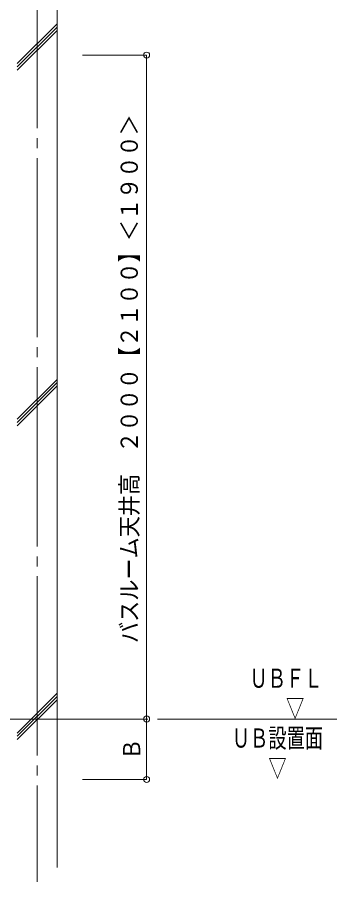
# Model space of a CAD drawing. Units: millimetres on the paper. Extents: x -305 to 305, y -152 to 152.
# Drawn here: x -189.1 to -157, y 14.8 to 101.6 of the extents above; entities that cross this region are included whole.
import ezdxf
from ezdxf.enums import TextEntityAlignment as Align

# ---------------------------------------------------------------- set-up
doc = ezdxf.new("R2010")
doc.units = ezdxf.units.MM
doc.linetypes.add('LONG_CHAIN', pattern=[21, 18, -1, 1, -1])
doc.linetypes.add('LONG_DOUBLE_CHAIN', pattern=[21.8, 18, -1, 0.6, -0.6, 0.6, -1])
doc.layers.add('0-0_0', color=7, linetype='Continuous', lineweight=9)
doc.layers.add('0-1_VIEW0001', color=7, linetype='Continuous', lineweight=9)
doc.styles.add('ＭＳ ゴシック', font='')
doc.styles.get('ＭＳ ゴシック').set_extended_font_data('MS Gothic')

# ---------------------------------------------------------------- blocks, each defined once
blk = doc.blocks.new('_ORIGIN')
at = {"layer": '0-0_0'}
blk.add_line((0, 0), (-1, 0), dxfattribs=at)
blk.add_circle((0, 0), 0.5, dxfattribs=at)

msp = doc.modelspace()

# ---------------------------------------------------------------- linework, layer by layer
at = {"layer": '0-0_0'}
for p, q in [((-182.551, 97.758), (-176.091, 97.758)), ((-176.091, 31.691), (-176.091, 97.158)), ((-182.551, 31.091), (-176.091, 31.091)), ((-182.551, 31.091), (-176.091, 31.091)), ((-176.091, 25.625), (-176.091, 30.491)), ((-182.551, 25.025), (-176.091, 25.025))]:
    msp.add_line(p, q, dxfattribs=at)
at = {"layer": '0-1_VIEW0001', "linetype": 'LONG_CHAIN'}
msp.add_line((-187.091, 108.425), (-187.091, 14.761), dxfattribs=at)
at = {"layer": '0-1_VIEW0001'}
for p, q in [((-185.091, 108.425), (-185.091, 16.203)), ((-189.09, 96.9), (-185.09, 100.9)), ((-189.09, 96.567), (-185.09, 100.567)), ((-189.09, 96.234), (-185.09, 100.234)), ((-189.09, 61.203), (-185.09, 65.203)), ((-189.09, 60.87), (-185.09, 64.87)), ((-189.09, 60.537), (-185.09, 64.537)), ((-189.09, 29.691), (-185.09, 33.691)), ((-189.09, 29.358), (-185.09, 33.358)), ((-189.09, 29.024), (-185.09, 33.024))]:
    msp.add_line(p, q, dxfattribs=at)
at = {"layer": '0-1_VIEW0001', "linetype": 'LONG_DOUBLE_CHAIN'}
msp.add_line((-156.983, 31.091), (-261.091, 31.091), dxfattribs=at)

# ---------------------------------------------------------------- block references
at = {"layer": '0-0_0', "xscale": 0.6, "yscale": 0.6}
for p, rotation in [((-176.091, 97.758), 90), ((-176.091, 31.091), 270), ((-176.091, 31.091), 90), ((-176.091, 25.025), 270)]:
    msp.add_blockref('_ORIGIN', p, dxfattribs=dict(at, rotation=rotation))

# ---------------------------------------------------------------- texts
at = {"layer": '0-0_0', "style": 'ＭＳ ゴシック', "width": 0.9}
for s, p in [('バスルーム天井高\u3000２０００【２１００】＜１９００＞', (-176.453, 38.724)), ('Ｂ', (-176.208, 27.001))]:
    msp.add_text(s, height=1.73, rotation=90, dxfattribs=at).set_placement(p, align=Align.BOTTOM_LEFT)
at = {"layer": '0-1_VIEW0001', "style": 'ＭＳ ゴシック', "width": 0.7}
for s, p in [('ＵＢＦＬ', (-165.75, 33.656)), ('\u3000\u3000▽', (-165.75, 30.659)), ('ＵＢ設置面', (-167.524, 27.65)), ('\u3000\u3000▽', (-167.524, 24.652))]:
    msp.add_text(s, height=1.921, dxfattribs=at).set_placement(p, align=Align.BOTTOM_LEFT)

doc.saveas('drawing.dxf')
